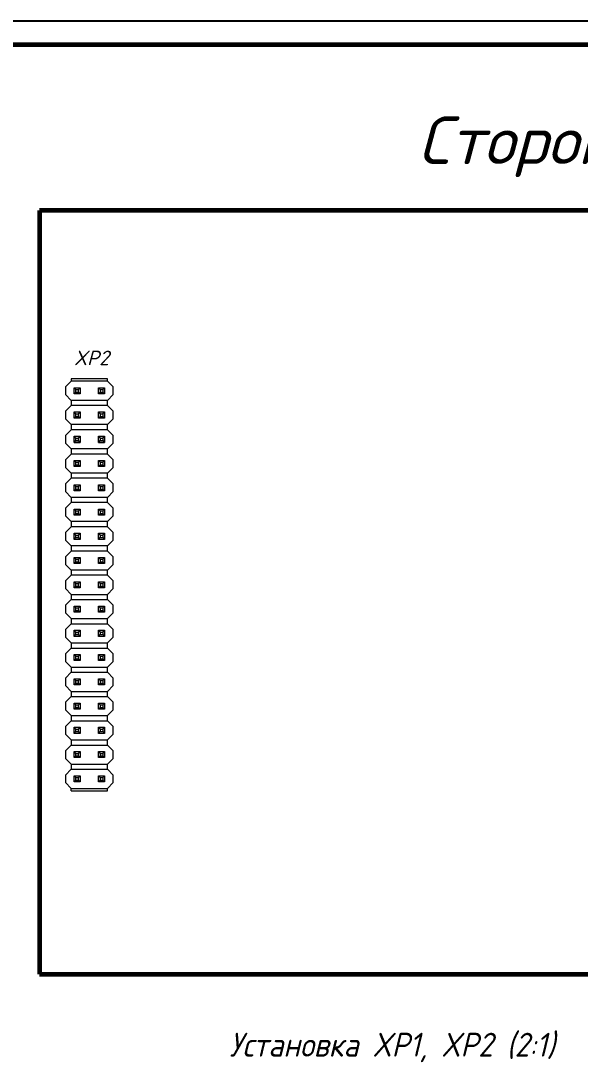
# Model space of a CAD drawing. Header units: millimetres. Extents: x 143 to 740, y 82 to 502.
# Drawn here: x 500 to 617.1, y 283.9 to 502 of the extents above; entities that cross this region are included whole.
import ezdxf

# ---------------------------------------------------------------- set-up
doc = ezdxf.new("R2010")
doc.units = ezdxf.units.MM
doc.header["$LTSCALE"] = 0.5
doc.layers.get('0').update_dxf_attribs({"lineweight": 60})
doc.layers.get('Defpoints').update_dxf_attribs({"color": 5})
doc.layers.add('TOP', color=1, linetype='Continuous', lineweight=60)
doc.styles.add('MyStyle', font='isocpeur.ttf', dxfattribs={"oblique": 15})
doc.styles.get("Standard").update_dxf_attribs({"font": 'isocpeui.ttf', "width": 0.9})

msp = doc.modelspace()

# ---------------------------------------------------------------- linework, layer by layer
msp.add_line((734.51, 497.05), (162.51, 497.05))
at = {"color": 7, "linetype": 'Continuous'}
for p, q in [((503.9, 462.33), (503.9, 302.33)), ((703.9, 462.33), (503.9, 462.33)), ((503.9, 302.33), (703.9, 302.33))]:
    msp.add_line(p, q, dxfattribs=at)
at = {"color": 7, "linetype": 'Continuous', "lineweight": 15}
for p, q in [((510.5, 426.55), (509.3, 425.35)), ((518.1, 427.09), (510.5, 427.09)), ((510.5, 427.09), (510.5, 426.55)), ((518.1, 426.55), (510.5, 426.55)), ((518.1, 426.55), (518.1, 427.09)), ((519.3, 425.35), (518.1, 426.55)), ((509.3, 425.35), (509.3, 423.75)), ((509.3, 423.75), (510.5, 422.55)), ((511.12, 423.91), (511.12, 425.19)), ((511.5, 424.81), (511.12, 425.19)), ((511.12, 425.19), (512.4, 425.19)), ((511.12, 423.91), (511.5, 424.28)), ((512.4, 423.91), (511.12, 423.91)), ((511.5, 424.28), (511.5, 424.81)), ((511.5, 424.81), (512.03, 424.81)), ((511.5, 424.28), (512.03, 424.28)), ((512.03, 424.81), (512.4, 425.19)), ((512.03, 424.28), (512.03, 424.81)), ((512.4, 423.91), (512.03, 424.28)), ((512.4, 425.19), (512.4, 423.91)), ((516.2, 423.91), (516.2, 425.19)), ((516.2, 425.19), (516.58, 424.81)), ((516.2, 425.19), (517.48, 425.19)), ((516.2, 423.91), (516.58, 424.28)), ((517.48, 423.91), (516.2, 423.91)), ((516.58, 424.81), (516.58, 424.28)), ((516.58, 424.81), (517.11, 424.81)), ((516.58, 424.28), (517.11, 424.28)), ((517.11, 424.81), (517.48, 425.19)), ((517.11, 424.81), (517.11, 424.28)), ((517.11, 424.28), (517.48, 423.91)), ((517.48, 425.19), (517.48, 423.91)), ((518.1, 422.55), (519.3, 423.75)), ((519.3, 423.75), (519.3, 425.35)), ((510.5, 421.47), (509.3, 420.27)), ((518.1, 422.55), (510.5, 422.55)), ((510.5, 422.55), (510.5, 421.47)), ((518.1, 421.47), (510.5, 421.47)), ((518.1, 421.47), (518.1, 422.55)), ((519.3, 420.27), (518.1, 421.47)), ((509.3, 420.27), (509.3, 418.67)), ((511.12, 418.83), (511.12, 420.11)), ((511.5, 419.73), (511.12, 420.11)), ((511.12, 420.11), (512.4, 420.11)), ((511.12, 418.83), (511.5, 419.2)), ((512.4, 418.83), (511.12, 418.83)), ((511.5, 419.2), (511.5, 419.73)), ((511.5, 419.73), (512.03, 419.73)), ((511.5, 419.2), (512.03, 419.2)), ((512.03, 419.73), (512.4, 420.11)), ((512.03, 419.2), (512.03, 419.73)), ((512.4, 418.83), (512.03, 419.2)), ((512.4, 420.11), (512.4, 418.83)), ((516.2, 418.83), (516.2, 420.11)), ((516.2, 420.11), (516.58, 419.73)), ((516.2, 420.11), (517.48, 420.11)), ((516.2, 418.83), (516.58, 419.2)), ((517.48, 418.83), (516.2, 418.83)), ((516.58, 419.73), (516.58, 419.2)), ((516.58, 419.73), (517.11, 419.73)), ((516.58, 419.2), (517.11, 419.2)), ((517.11, 419.73), (517.48, 420.11)), ((517.11, 419.73), (517.11, 419.2)), ((517.11, 419.2), (517.48, 418.83)), ((517.48, 420.11), (517.48, 418.83)), ((519.3, 418.67), (519.3, 420.27)), ((509.3, 418.67), (510.5, 417.47)), ((518.1, 417.47), (510.5, 417.47)), ((510.5, 417.47), (510.5, 416.39)), ((518.1, 417.47), (519.3, 418.67)), ((518.1, 416.39), (518.1, 417.47)), ((510.5, 416.39), (509.3, 415.19)), ((509.3, 415.19), (509.3, 413.59)), ((518.1, 416.39), (510.5, 416.39)), ((511.12, 413.75), (511.12, 415.03)), ((511.5, 414.65), (511.12, 415.03)), ((511.12, 415.03), (512.4, 415.03)), ((511.5, 414.12), (511.5, 414.65)), ((511.5, 414.65), (512.03, 414.65)), ((512.03, 414.65), (512.4, 415.03)), ((512.03, 414.12), (512.03, 414.65)), ((512.4, 415.03), (512.4, 413.75)), ((516.2, 413.75), (516.2, 415.03)), ((516.2, 415.03), (516.58, 414.65)), ((516.2, 415.03), (517.48, 415.03)), ((516.58, 414.65), (516.58, 414.12)), ((516.58, 414.65), (517.11, 414.65)), ((517.11, 414.65), (517.48, 415.03)), ((517.11, 414.65), (517.11, 414.12)), ((517.48, 415.03), (517.48, 413.75)), ((519.3, 415.19), (518.1, 416.39)), ((519.3, 413.59), (519.3, 415.19)), ((509.3, 413.59), (510.5, 412.39)), ((518.1, 412.39), (510.5, 412.39)), ((510.5, 412.39), (510.5, 411.31)), ((511.12, 413.75), (511.5, 414.12)), ((512.4, 413.75), (511.12, 413.75)), ((511.12, 413.75), (512.4, 413.75)), ((511.5, 414.12), (512.03, 414.12)), ((512.4, 413.75), (512.03, 414.12)), ((516.2, 413.75), (516.58, 414.12)), ((517.48, 413.75), (516.2, 413.75)), ((516.2, 413.75), (517.48, 413.75)), ((516.58, 414.12), (517.11, 414.12)), ((517.11, 414.12), (517.48, 413.75)), ((518.1, 412.39), (519.3, 413.59)), ((518.1, 411.31), (518.1, 412.39)), ((510.5, 411.31), (509.3, 410.11)), ((509.3, 410.11), (509.3, 408.51)), ((518.1, 411.31), (510.5, 411.31)), ((519.3, 410.11), (518.1, 411.31)), ((519.3, 408.51), (519.3, 410.11)), ((509.3, 408.51), (510.5, 407.31)), ((511.12, 408.67), (511.12, 409.95)), ((511.5, 409.57), (511.12, 409.95)), ((511.12, 409.95), (512.4, 409.95)), ((511.12, 408.67), (511.5, 409.04)), ((512.4, 408.67), (511.12, 408.67)), ((511.5, 409.04), (511.5, 409.57)), ((511.5, 409.57), (512.03, 409.57)), ((511.5, 409.04), (512.03, 409.04)), ((512.03, 409.57), (512.4, 409.95)), ((512.03, 409.04), (512.03, 409.57)), ((512.4, 408.67), (512.03, 409.04)), ((512.4, 409.95), (512.4, 408.67)), ((516.2, 408.67), (516.2, 409.95)), ((516.2, 409.95), (516.58, 409.57)), ((516.2, 409.95), (517.48, 409.95)), ((516.2, 408.67), (516.58, 409.04)), ((517.48, 408.67), (516.2, 408.67)), ((516.58, 409.57), (516.58, 409.04)), ((516.58, 409.57), (517.11, 409.57)), ((516.58, 409.04), (517.11, 409.04)), ((517.11, 409.57), (517.48, 409.95)), ((517.11, 409.57), (517.11, 409.04)), ((517.11, 409.04), (517.48, 408.67)), ((517.48, 409.95), (517.48, 408.67)), ((518.1, 407.31), (519.3, 408.51)), ((510.5, 406.23), (509.3, 405.03)), ((518.1, 407.31), (510.5, 407.31)), ((510.5, 407.31), (510.5, 406.23)), ((518.1, 406.23), (510.5, 406.23)), ((518.1, 406.23), (518.1, 407.31)), ((519.3, 405.03), (518.1, 406.23)), ((509.3, 405.03), (509.3, 403.43)), ((511.12, 403.59), (511.12, 404.87)), ((511.5, 404.49), (511.12, 404.87)), ((511.12, 404.87), (512.4, 404.87)), ((511.12, 403.59), (511.5, 403.96)), ((512.4, 403.59), (511.12, 403.59)), ((511.5, 403.96), (511.5, 404.49)), ((511.5, 404.49), (512.03, 404.49)), ((511.5, 403.96), (512.03, 403.96)), ((512.03, 404.49), (512.4, 404.87)), ((512.03, 403.96), (512.03, 404.49)), ((512.4, 403.59), (512.03, 403.96)), ((512.4, 404.87), (512.4, 403.59)), ((516.2, 403.59), (516.2, 404.87)), ((516.2, 404.87), (516.58, 404.49)), ((516.2, 404.87), (517.48, 404.87)), ((516.2, 403.59), (516.58, 403.96)), ((517.48, 403.59), (516.2, 403.59)), ((516.58, 404.49), (516.58, 403.96)), ((516.58, 404.49), (517.11, 404.49)), ((516.58, 403.96), (517.11, 403.96)), ((517.11, 404.49), (517.48, 404.87)), ((517.11, 404.49), (517.11, 403.96)), ((517.11, 403.96), (517.48, 403.59)), ((517.48, 404.87), (517.48, 403.59)), ((519.3, 403.43), (519.3, 405.03)), ((509.3, 403.43), (510.5, 402.23)), ((518.1, 402.23), (510.5, 402.23)), ((510.5, 402.23), (510.5, 401.15)), ((518.1, 402.23), (519.3, 403.43)), ((518.1, 401.15), (518.1, 402.23)), ((510.5, 401.15), (509.3, 399.95)), ((509.3, 399.95), (509.3, 398.35)), ((518.1, 401.15), (510.5, 401.15)), ((511.12, 398.51), (511.12, 399.79)), ((511.5, 399.41), (511.12, 399.79)), ((511.12, 399.79), (512.4, 399.79)), ((511.5, 398.88), (511.5, 399.41)), ((511.5, 399.41), (512.03, 399.41)), ((512.03, 399.41), (512.4, 399.79)), ((512.03, 398.88), (512.03, 399.41)), ((512.4, 399.79), (512.4, 398.51)), ((516.2, 398.51), (516.2, 399.79)), ((516.2, 399.79), (516.58, 399.41)), ((516.2, 399.79), (517.48, 399.79)), ((516.58, 399.41), (516.58, 398.88)), ((516.58, 399.41), (517.11, 399.41)), ((517.11, 399.41), (517.48, 399.79)), ((517.11, 399.41), (517.11, 398.88)), ((517.48, 399.79), (517.48, 398.51)), ((519.3, 399.95), (518.1, 401.15)), ((519.3, 398.35), (519.3, 399.95)), ((509.3, 398.35), (510.5, 397.15)), ((518.1, 397.15), (510.5, 397.15)), ((510.5, 397.15), (510.5, 396.07)), ((511.12, 398.51), (511.5, 398.88)), ((512.4, 398.51), (511.12, 398.51)), ((511.5, 398.88), (512.03, 398.88)), ((512.4, 398.51), (512.03, 398.88)), ((516.2, 398.51), (516.58, 398.88)), ((517.48, 398.51), (516.2, 398.51)), ((516.58, 398.88), (517.11, 398.88)), ((517.11, 398.88), (517.48, 398.51)), ((518.1, 397.15), (519.3, 398.35)), ((518.1, 396.07), (518.1, 397.15)), ((510.5, 396.07), (509.3, 394.87)), ((509.3, 394.87), (509.3, 393.27)), ((518.1, 396.07), (510.5, 396.07)), ((519.3, 394.87), (518.1, 396.07)), ((519.3, 393.27), (519.3, 394.87)), ((509.3, 393.27), (510.5, 392.07)), ((511.12, 393.43), (511.12, 394.71)), ((511.5, 394.33), (511.12, 394.71)), ((511.12, 394.71), (512.4, 394.71)), ((511.12, 393.43), (511.5, 393.8)), ((512.4, 393.43), (511.12, 393.43)), ((511.5, 393.8), (511.5, 394.33)), ((511.5, 394.33), (512.03, 394.33)), ((511.5, 393.8), (512.03, 393.8)), ((512.03, 394.33), (512.4, 394.71)), ((512.03, 393.8), (512.03, 394.33)), ((512.4, 393.43), (512.03, 393.8)), ((512.4, 394.71), (512.4, 393.43)), ((516.2, 393.43), (516.2, 394.71)), ((516.2, 394.71), (516.58, 394.33)), ((516.2, 394.71), (517.48, 394.71)), ((516.2, 393.43), (516.58, 393.8)), ((517.48, 393.43), (516.2, 393.43)), ((516.58, 394.33), (516.58, 393.8)), ((516.58, 394.33), (517.11, 394.33)), ((516.58, 393.8), (517.11, 393.8)), ((517.11, 394.33), (517.48, 394.71)), ((517.11, 394.33), (517.11, 393.8)), ((517.11, 393.8), (517.48, 393.43)), ((517.48, 394.71), (517.48, 393.43)), ((518.1, 392.07), (519.3, 393.27)), ((510.5, 390.99), (509.3, 389.79)), ((518.1, 392.07), (510.5, 392.07)), ((510.5, 392.07), (510.5, 390.99)), ((518.1, 390.99), (510.5, 390.99)), ((518.1, 390.99), (518.1, 392.07)), ((519.3, 389.79), (518.1, 390.99)), ((509.3, 389.79), (509.3, 388.19)), ((511.12, 388.35), (511.12, 389.63)), ((511.5, 389.25), (511.12, 389.63)), ((511.12, 389.63), (512.4, 389.63)), ((511.12, 388.35), (511.5, 388.72)), ((512.4, 388.35), (511.12, 388.35)), ((511.5, 388.72), (511.5, 389.25)), ((511.5, 389.25), (512.03, 389.25)), ((511.5, 388.72), (512.03, 388.72)), ((512.03, 389.25), (512.4, 389.63)), ((512.03, 388.72), (512.03, 389.25)), ((512.4, 388.35), (512.03, 388.72)), ((512.4, 389.63), (512.4, 388.35)), ((516.2, 388.35), (516.2, 389.63)), ((516.2, 389.63), (516.58, 389.25)), ((516.2, 389.63), (517.48, 389.63)), ((516.2, 388.35), (516.58, 388.72)), ((517.48, 388.35), (516.2, 388.35)), ((516.58, 389.25), (516.58, 388.72)), ((516.58, 389.25), (517.11, 389.25)), ((516.58, 388.72), (517.11, 388.72)), ((517.11, 389.25), (517.48, 389.63)), ((517.11, 389.25), (517.11, 388.72)), ((517.11, 388.72), (517.48, 388.35)), ((517.48, 389.63), (517.48, 388.35)), ((519.3, 388.19), (519.3, 389.79)), ((509.3, 388.19), (510.5, 386.99)), ((518.1, 386.99), (510.5, 386.99)), ((510.5, 386.99), (510.5, 385.91)), ((518.1, 386.99), (519.3, 388.19)), ((518.1, 385.91), (518.1, 386.99)), ((509.3, 384.71), (510.5, 385.91)), ((509.3, 384.71), (509.3, 383.11)), ((518.1, 385.91), (510.5, 385.91)), ((511.12, 383.27), (511.12, 384.55)), ((511.5, 384.17), (511.12, 384.55)), ((511.12, 384.55), (512.4, 384.55)), ((511.5, 383.64), (511.5, 384.17)), ((511.5, 384.17), (512.03, 384.17)), ((512.03, 384.17), (512.4, 384.55)), ((512.03, 383.64), (512.03, 384.17)), ((512.4, 384.55), (512.4, 383.27)), ((516.2, 383.27), (516.2, 384.55)), ((516.2, 384.55), (516.58, 384.17)), ((516.2, 384.55), (517.48, 384.55)), ((516.58, 384.17), (516.58, 383.64)), ((516.58, 384.17), (517.11, 384.17)), ((517.11, 384.17), (517.48, 384.55)), ((517.11, 384.17), (517.11, 383.64)), ((517.48, 384.55), (517.48, 383.27)), ((518.1, 385.91), (519.3, 384.71)), ((519.3, 383.11), (519.3, 384.71)), ((510.5, 381.91), (509.3, 383.11)), ((510.5, 381.91), (518.1, 381.91)), ((510.5, 381.91), (510.5, 380.83)), ((511.12, 383.27), (511.5, 383.64)), ((512.4, 383.27), (511.12, 383.27)), ((511.5, 383.64), (512.03, 383.64)), ((512.4, 383.27), (512.03, 383.64)), ((516.2, 383.27), (516.58, 383.64)), ((517.48, 383.27), (516.2, 383.27)), ((516.58, 383.64), (517.11, 383.64)), ((517.11, 383.64), (517.48, 383.27)), ((518.1, 381.91), (519.3, 383.11)), ((518.1, 380.83), (518.1, 381.91)), ((510.5, 380.83), (509.3, 379.63)), ((509.3, 379.63), (509.3, 378.03)), ((510.5, 380.83), (518.1, 380.83)), ((519.3, 379.63), (518.1, 380.83)), ((519.3, 378.03), (519.3, 379.63)), ((510.5, 376.83), (509.3, 378.03)), ((511.12, 378.19), (511.12, 379.47)), ((511.5, 379.09), (511.12, 379.47)), ((511.12, 379.47), (512.4, 379.47)), ((511.12, 378.19), (511.5, 378.56)), ((512.4, 378.19), (511.12, 378.19)), ((511.5, 378.56), (511.5, 379.09)), ((511.5, 379.09), (512.03, 379.09)), ((511.5, 378.56), (512.03, 378.56)), ((512.03, 379.09), (512.4, 379.47)), ((512.03, 378.56), (512.03, 379.09)), ((512.4, 378.19), (512.03, 378.56)), ((512.4, 379.47), (512.4, 378.19)), ((516.2, 378.19), (516.2, 379.47)), ((516.2, 379.47), (516.58, 379.09)), ((516.2, 379.47), (517.48, 379.47)), ((516.2, 378.19), (516.58, 378.56)), ((517.48, 378.19), (516.2, 378.19)), ((516.58, 379.09), (516.58, 378.56)), ((516.58, 379.09), (517.11, 379.09)), ((516.58, 378.56), (517.11, 378.56)), ((517.11, 379.09), (517.48, 379.47)), ((517.11, 379.09), (517.11, 378.56)), ((517.11, 378.56), (517.48, 378.19)), ((517.48, 379.47), (517.48, 378.19)), ((518.1, 376.83), (519.3, 378.03)), ((510.5, 375.75), (509.3, 374.55)), ((510.5, 376.83), (518.1, 376.83)), ((510.5, 376.83), (510.5, 375.75)), ((510.5, 375.75), (518.1, 375.75)), ((518.1, 375.75), (518.1, 376.83)), ((519.3, 374.55), (518.1, 375.75)), ((509.3, 374.55), (509.3, 372.95)), ((511.12, 373.11), (511.12, 374.39)), ((511.5, 374.01), (511.12, 374.39)), ((511.12, 374.39), (512.4, 374.39)), ((511.12, 373.11), (511.5, 373.48)), ((512.4, 373.11), (511.12, 373.11)), ((511.5, 373.48), (511.5, 374.01)), ((511.5, 374.01), (512.03, 374.01)), ((511.5, 373.48), (512.03, 373.48)), ((512.03, 374.01), (512.4, 374.39)), ((512.03, 373.48), (512.03, 374.01)), ((512.4, 373.11), (512.03, 373.48)), ((512.4, 374.39), (512.4, 373.11)), ((516.2, 373.11), (516.2, 374.39)), ((516.2, 374.39), (516.58, 374.01)), ((516.2, 374.39), (517.48, 374.39)), ((516.2, 373.11), (516.58, 373.48)), ((517.48, 373.11), (516.2, 373.11)), ((516.58, 374.01), (516.58, 373.48)), ((516.58, 374.01), (517.11, 374.01)), ((516.58, 373.48), (517.11, 373.48)), ((517.11, 374.01), (517.48, 374.39)), ((517.11, 374.01), (517.11, 373.48)), ((517.11, 373.48), (517.48, 373.11)), ((517.48, 374.39), (517.48, 373.11)), ((519.3, 372.95), (519.3, 374.55)), ((510.5, 371.75), (509.3, 372.95)), ((510.5, 371.75), (518.1, 371.75)), ((510.5, 371.75), (510.5, 370.67)), ((518.1, 371.75), (519.3, 372.95)), ((518.1, 370.67), (518.1, 371.75)), ((510.5, 370.67), (509.3, 369.47)), ((509.3, 369.47), (509.3, 367.87)), ((510.5, 370.67), (518.1, 370.67)), ((511.12, 368.03), (511.12, 369.31)), ((511.5, 368.93), (511.12, 369.31)), ((511.12, 369.31), (512.4, 369.31)), ((511.5, 368.4), (511.5, 368.93)), ((511.5, 368.93), (512.03, 368.93)), ((512.03, 368.93), (512.4, 369.31)), ((512.03, 368.4), (512.03, 368.93)), ((512.4, 369.31), (512.4, 368.03)), ((516.2, 368.03), (516.2, 369.31)), ((516.2, 369.31), (516.58, 368.93)), ((516.2, 369.31), (517.48, 369.31)), ((516.58, 368.93), (516.58, 368.4)), ((516.58, 368.93), (517.11, 368.93)), ((517.11, 368.93), (517.48, 369.31)), ((517.11, 368.93), (517.11, 368.4)), ((517.48, 369.31), (517.48, 368.03)), ((519.3, 369.47), (518.1, 370.67)), ((519.3, 367.87), (519.3, 369.47)), ((509.3, 367.87), (510.5, 366.67)), ((510.5, 366.67), (518.1, 366.67)), ((510.5, 366.67), (510.5, 365.59)), ((511.12, 368.03), (511.5, 368.4)), ((512.4, 368.03), (511.12, 368.03)), ((511.5, 368.4), (512.03, 368.4)), ((512.4, 368.03), (512.03, 368.4)), ((516.2, 368.03), (516.58, 368.4)), ((517.48, 368.03), (516.2, 368.03)), ((516.58, 368.4), (517.11, 368.4)), ((517.11, 368.4), (517.48, 368.03)), ((518.1, 366.67), (519.3, 367.87)), ((518.1, 365.59), (518.1, 366.67)), ((510.5, 365.59), (509.3, 364.39)), ((509.3, 364.39), (509.3, 362.79)), ((510.5, 365.59), (518.1, 365.59)), ((519.3, 364.39), (518.1, 365.59)), ((519.3, 362.79), (519.3, 364.39)), ((509.3, 362.79), (510.5, 361.59)), ((511.12, 362.95), (511.12, 364.23)), ((511.5, 363.85), (511.12, 364.23)), ((511.12, 364.23), (512.4, 364.23)), ((511.12, 362.95), (511.5, 363.32)), ((512.4, 362.95), (511.12, 362.95)), ((511.5, 363.32), (511.5, 363.85)), ((511.5, 363.85), (512.03, 363.85)), ((511.5, 363.32), (512.03, 363.32)), ((512.03, 363.85), (512.4, 364.23)), ((512.03, 363.32), (512.03, 363.85)), ((512.4, 362.95), (512.03, 363.32)), ((512.4, 364.23), (512.4, 362.95)), ((516.2, 362.95), (516.2, 364.23)), ((516.2, 364.23), (516.58, 363.85)), ((516.2, 364.23), (517.48, 364.23)), ((516.2, 362.95), (516.58, 363.32)), ((517.48, 362.95), (516.2, 362.95)), ((516.58, 363.85), (516.58, 363.32)), ((516.58, 363.85), (517.11, 363.85)), ((516.58, 363.32), (517.11, 363.32)), ((517.11, 363.85), (517.48, 364.23)), ((517.11, 363.85), (517.11, 363.32)), ((517.11, 363.32), (517.48, 362.95)), ((517.48, 364.23), (517.48, 362.95)), ((518.1, 361.59), (519.3, 362.79)), ((510.5, 360.51), (509.3, 359.31)), ((510.5, 361.59), (518.1, 361.59)), ((510.5, 361.59), (510.5, 360.51)), ((510.5, 360.51), (518.1, 360.51)), ((518.1, 360.51), (518.1, 361.59)), ((519.3, 359.31), (518.1, 360.51)), ((509.3, 359.31), (509.3, 357.71)), ((511.12, 357.87), (511.12, 359.15)), ((511.5, 358.77), (511.12, 359.15)), ((511.12, 359.15), (512.4, 359.15)), ((511.12, 357.87), (511.5, 358.24)), ((512.4, 357.87), (511.12, 357.87)), ((511.5, 358.24), (511.5, 358.77)), ((511.5, 358.77), (512.03, 358.77)), ((511.5, 358.24), (512.03, 358.24)), ((512.03, 358.77), (512.4, 359.15)), ((512.03, 358.24), (512.03, 358.77)), ((512.4, 357.87), (512.03, 358.24)), ((512.4, 359.15), (512.4, 357.87)), ((516.2, 357.87), (516.2, 359.15)), ((516.2, 359.15), (516.58, 358.77)), ((516.2, 359.15), (517.48, 359.15)), ((516.2, 357.87), (516.58, 358.24)), ((517.48, 357.87), (516.2, 357.87)), ((516.58, 358.77), (516.58, 358.24)), ((516.58, 358.77), (517.11, 358.77)), ((516.58, 358.24), (517.11, 358.24)), ((517.11, 358.77), (517.48, 359.15)), ((517.11, 358.77), (517.11, 358.24)), ((517.11, 358.24), (517.48, 357.87)), ((517.48, 359.15), (517.48, 357.87)), ((519.3, 357.71), (519.3, 359.31)), ((509.3, 357.71), (510.5, 356.51)), ((510.5, 356.51), (518.1, 356.51)), ((510.5, 356.51), (510.5, 355.43)), ((518.1, 356.51), (519.3, 357.71)), ((518.1, 355.43), (518.1, 356.51)), ((510.5, 355.43), (509.3, 354.23)), ((509.3, 354.23), (509.3, 352.63)), ((510.5, 355.43), (518.1, 355.43)), ((511.12, 352.79), (511.12, 354.07)), ((511.5, 353.69), (511.12, 354.07)), ((511.12, 354.07), (512.4, 354.07)), ((511.5, 353.16), (511.5, 353.69)), ((511.5, 353.69), (512.03, 353.69)), ((512.03, 353.69), (512.4, 354.07)), ((512.03, 353.16), (512.03, 353.69)), ((512.4, 354.07), (512.4, 352.79)), ((516.2, 352.79), (516.2, 354.07)), ((516.2, 354.07), (516.58, 353.69)), ((516.2, 354.07), (517.48, 354.07)), ((516.58, 353.69), (516.58, 353.16)), ((516.58, 353.69), (517.11, 353.69)), ((517.11, 353.69), (517.48, 354.07)), ((517.11, 353.69), (517.11, 353.16)), ((517.48, 354.07), (517.48, 352.79)), ((519.3, 354.23), (518.1, 355.43)), ((519.3, 352.63), (519.3, 354.23)), ((509.3, 352.63), (510.5, 351.43)), ((510.5, 351.43), (518.1, 351.43)), ((510.5, 351.43), (510.5, 350.35)), ((511.12, 352.79), (511.5, 353.16)), ((512.4, 352.79), (511.12, 352.79)), ((511.5, 353.16), (512.03, 353.16)), ((512.4, 352.79), (512.03, 353.16)), ((516.2, 352.79), (516.58, 353.16)), ((517.48, 352.79), (516.2, 352.79)), ((516.58, 353.16), (517.11, 353.16)), ((517.11, 353.16), (517.48, 352.79)), ((518.1, 351.43), (519.3, 352.63)), ((518.1, 350.35), (518.1, 351.43)), ((510.5, 350.35), (509.3, 349.15)), ((509.3, 349.15), (509.3, 347.55)), ((510.5, 350.35), (518.1, 350.35)), ((519.3, 349.15), (518.1, 350.35)), ((519.3, 347.55), (519.3, 349.15)), ((509.3, 347.55), (510.5, 346.35)), ((511.12, 347.71), (511.12, 348.99)), ((511.5, 348.61), (511.12, 348.99)), ((511.12, 348.99), (512.4, 348.99)), ((511.12, 347.71), (511.5, 348.08)), ((512.4, 347.71), (511.12, 347.71)), ((511.5, 348.08), (511.5, 348.61)), ((511.5, 348.61), (512.03, 348.61)), ((511.5, 348.08), (512.03, 348.08)), ((512.03, 348.61), (512.4, 348.99)), ((512.03, 348.08), (512.03, 348.61)), ((512.4, 347.71), (512.03, 348.08)), ((512.4, 348.99), (512.4, 347.71)), ((516.2, 347.71), (516.2, 348.99)), ((516.2, 348.99), (516.58, 348.61)), ((516.2, 348.99), (517.48, 348.99)), ((516.2, 347.71), (516.58, 348.08)), ((517.48, 347.71), (516.2, 347.71)), ((516.58, 348.61), (516.58, 348.08)), ((516.58, 348.61), (517.11, 348.61)), ((516.58, 348.08), (517.11, 348.08)), ((517.11, 348.61), (517.48, 348.99)), ((517.11, 348.61), (517.11, 348.08)), ((517.11, 348.08), (517.48, 347.71)), ((517.48, 348.99), (517.48, 347.71)), ((518.1, 346.35), (519.3, 347.55)), ((510.5, 345.27), (509.3, 344.07)), ((510.5, 346.35), (518.1, 346.35)), ((510.5, 346.35), (510.5, 345.27)), ((510.5, 345.27), (518.1, 345.27)), ((518.1, 345.27), (518.1, 346.35)), ((519.3, 344.07), (518.1, 345.27)), ((509.3, 344.07), (509.3, 342.47)), ((510.5, 341.27), (509.3, 342.47)), ((509.3, 342.47), (510.5, 341.27)), ((511.12, 342.63), (511.12, 343.91)), ((511.5, 343.53), (511.12, 343.91)), ((511.12, 343.91), (512.4, 343.91)), ((511.12, 342.63), (511.5, 343)), ((512.4, 342.63), (511.12, 342.63)), ((511.5, 343), (511.5, 343.53)), ((511.5, 343.53), (512.03, 343.53)), ((511.5, 343), (512.03, 343)), ((512.03, 343.53), (512.4, 343.91)), ((512.03, 343), (512.03, 343.53)), ((512.4, 342.63), (512.03, 343)), ((512.4, 343.91), (512.4, 342.63)), ((516.2, 342.63), (516.2, 343.91)), ((516.2, 343.91), (516.58, 343.53)), ((516.2, 343.91), (517.48, 343.91)), ((516.2, 342.63), (516.58, 343)), ((517.48, 342.63), (516.2, 342.63)), ((516.58, 343.53), (516.58, 343)), ((516.58, 343.53), (517.11, 343.53)), ((516.58, 343), (517.11, 343)), ((517.11, 343.53), (517.48, 343.91)), ((517.11, 343.53), (517.11, 343)), ((517.11, 343), (517.48, 342.63)), ((517.48, 343.91), (517.48, 342.63)), ((518.1, 341.27), (519.3, 342.47)), ((519.3, 342.47), (518.1, 341.27)), ((519.3, 342.47), (519.3, 344.07)), ((510.5, 341.27), (518.1, 341.27)), ((510.5, 340.73), (510.5, 341.27)), ((510.5, 340.73), (518.1, 340.73)), ((518.1, 340.73), (518.1, 341.27))]:
    msp.add_line(p, q, dxfattribs=at)
at = {"layer": 'Defpoints'}
msp.add_line((142.51, 502.05), (739.51, 502.05), dxfattribs=at)

# ---------------------------------------------------------------- texts
msp.add_text('XP2', height=3.048).set_placement((511.09, 429.91))
at = {"insert": (543.65, 290.08), "char_height": 5, "attachment_point": 1}
msp.add_mtext_dynamic_manual_height_columns('Установка XP1, XP2 (2:1)', width=100.1689, gutter_width=50, heights=[0], dxfattribs=at)
at = {"layer": 'TOP', "color": 7, "lineweight": 0, "style": 'MyStyle', "oblique": 15}
msp.add_text('Сторона Б', height=10, dxfattribs=at).set_placement((583.13, 472.04))

doc.saveas('drawing.dxf')
